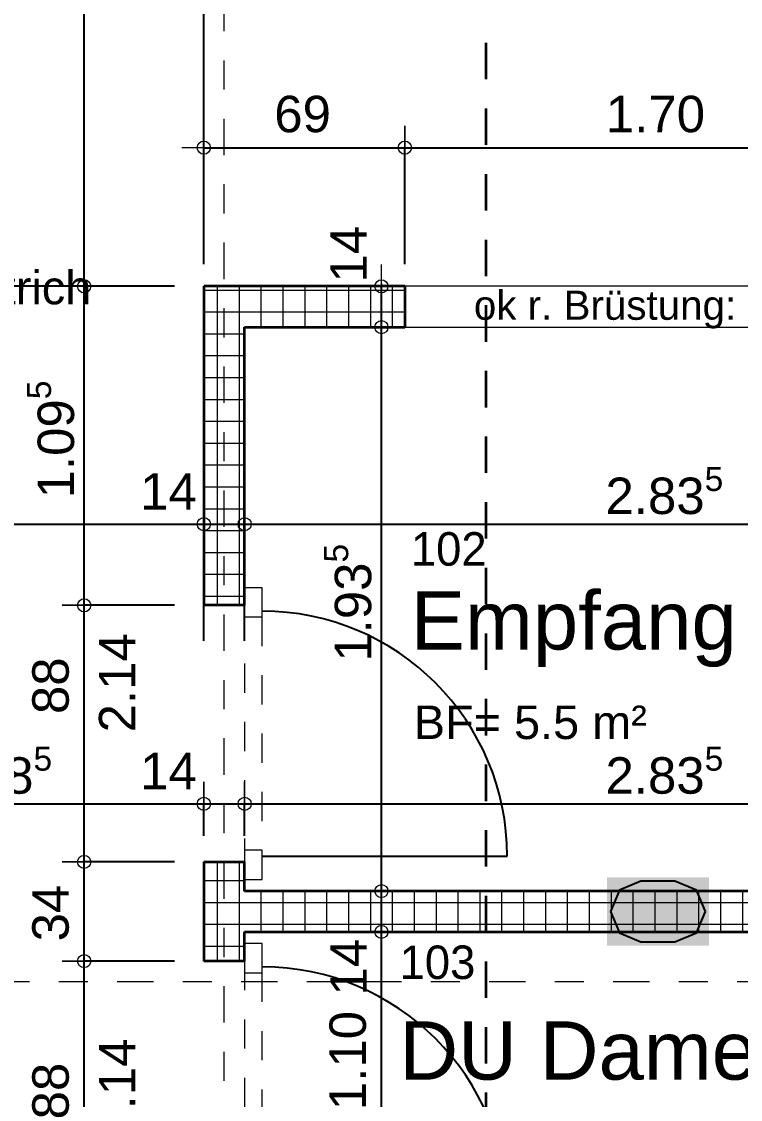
# Model space of a CAD drawing. Header units: metres. Extents: x -117 to -12, y 122 to 163.
# Drawn here: x -24.072 to -21.608, y 143.024 to 146.721 of the extents above; entities that cross this region are included whole.
import ezdxf

# ---------------------------------------------------------------- set-up
doc = ezdxf.new("R2010")
doc.units = ezdxf.units.M
doc.header["$PDMODE"] = 65
for name, pattern in [('AUSGEZOGEN', [0]), ('GETRENNT2_S10', [0.255, 0.125, -0.065, 0, -0.065]), ('PUNKT2_S9', [0.175, 0.075, -0.05, 0, -0.05]), ('STRICHLINIE_S4', [0.165, 0.125, -0.04])]:
    doc.linetypes.add(name, pattern=pattern)
doc.layers.add('XR$1$_3808', color=7, linetype='Continuous')
for name, color, linetype, lineweight in [('XR$1$Bauachsen_grob', 7, 'GETRENNT2_S10', 13), ('XR$1$Fensterbruestung', 7, 'AUSGEZOGEN', 25), ('XR$1$Raumbezeichnung', 7, 'AUSGEZOGEN', 18), ('XR$1$Schnittbegrenzung', 7, 'AUSGEZOGEN', 13), ('XR$1$Text_Koten', 7, 'AUSGEZOGEN', 25), ('XR$1$Text_Werkplan_Ausfuehrung', 7, 'AUSGEZOGEN', 25), ('XR$1$Tuerblatt', 7, 'AUSGEZOGEN', 18), ('XR$1$Wand_Fertigelement', 7, 'AUSGEZOGEN', 35), ('XR$1$Werkplan-_Ausfuehrungsmasse', 7, 'AUSGEZOGEN', 13)]:
    doc.layers.add(name, color=color, linetype=linetype, lineweight=lineweight)
doc.styles.add('ARIAL', font='ARIAL.TTF')
doc.dimstyles.new('_DIMSTYLE_10', dxfattribs={"dimtxt": 0.125, "dimasz": 0.15, "dimexe": 0, "dimexo": 0, "dimgap": 0.0625, "dimtad": 2, "dimdec": 1, "dimlfac": 100, "dimrnd": 0.5, "dimzin": 4, "dimdsep": 46, "dimtxsty": 'ARIAL', "dimblk1": 'ALL_ML_KREIS', "dimblk2": 'ALL_ML_KREIS', "dimsah": 1, "dimcen": 0, "dimclrd": 256, "dimclre": 256, "dimclrt": 256, "dimadec": 0, "dimazin": 0, "dimtfac": 1, "dimtdec": 0, "dimtix": 1, "dimtmove": 2, "dimatfit": 3, "dimfxl": 0, "dimtvp": 1.2, "dimtzin": 0, "dimlwd": 0, "dimlwe": -1, "dimarcsym": 0})
doc.dimstyles.new('_DIMSTYLE_11', dxfattribs={"dimtxt": 0.125, "dimasz": 0.15, "dimexe": 0, "dimexo": 0, "dimgap": 0.0625, "dimtad": 2, "dimdec": 3, "dimrnd": 0.005, "dimzin": 4, "dimdsep": 46, "dimtxsty": 'ARIAL', "dimblk1": 'ALL_ML_KREIS', "dimblk2": 'ALL_ML_KREIS', "dimsah": 1, "dimcen": 0, "dimclrd": 256, "dimclre": 256, "dimclrt": 256, "dimadec": 0, "dimazin": 0, "dimtfac": 1, "dimtdec": 0, "dimtix": 1, "dimtmove": 2, "dimatfit": 3, "dimfxl": 0, "dimtzin": 0, "dimlwd": 0, "dimlwe": -1, "dimarcsym": 0})
doc.dimstyles.new('_DIMSTYLE_12', dxfattribs={"dimtxt": 0.125, "dimasz": 0.15, "dimexe": 0, "dimexo": 0, "dimgap": 0.0625, "dimtad": 2, "dimrnd": 0.005, "dimzin": 4, "dimdsep": 46, "dimtxsty": 'ARIAL', "dimblk1": 'ALL_ML_KREIS', "dimblk2": 'ALL_ML_KREIS', "dimsah": 1, "dimcen": 0, "dimclrd": 256, "dimclre": 256, "dimclrt": 256, "dimadec": 0, "dimazin": 0, "dimtfac": 1, "dimtdec": 0, "dimtix": 1, "dimtmove": 2, "dimatfit": 3, "dimfxl": 0, "dimtzin": 0, "dimlwd": 0, "dimlwe": -1, "dimarcsym": 0})
doc.dimstyles.new('_DIMSTYLE_14', dxfattribs={"dimtxt": 0.125, "dimasz": 0.15, "dimexe": 0, "dimexo": 0, "dimgap": 0.0625, "dimtad": 2, "dimdec": 1, "dimlfac": 100, "dimrnd": 0.5, "dimzin": 4, "dimdsep": 46, "dimtxsty": 'ARIAL', "dimblk1": 'ALL_ML_KREIS', "dimblk2": 'ALL_ML_KREIS', "dimsah": 1, "dimcen": 0, "dimclrd": 256, "dimclre": 256, "dimclrt": 256, "dimadec": 0, "dimazin": 0, "dimtfac": 1, "dimtdec": 0, "dimtix": 1, "dimtmove": 2, "dimatfit": 3, "dimfxl": 0, "dimtzin": 0, "dimlwd": 0, "dimlwe": -1, "dimarcsym": 0})
pattern_1 = [(0, (0, 0), (0, 0.075), []), (90, (0, 0), (-0.075, 5e-18), [])]

# ---------------------------------------------------------------- blocks, each defined once
blk = doc.blocks.new('ALL_ML_KREIS')
at = {"color": 0, "linetype": 'ByBlock', "lineweight": -2}
for p, q in [((0, -0.5), (0, 0.5)), ((-1, 0), (0.5, 0))]:
    blk.add_line(p, q, dxfattribs=at)
blk.add_circle((0, 0), 0.15, dxfattribs=at)
blk = doc.blocks.new('*D81')
at = {"layer": 'DEFPOINTS'}
for p in [(-27.9731, 148.6731), (-27.9731, 146.8881), (-23.4471, 145.8127)]:
    blk.add_point(p, dxfattribs=at)
at = {"layer": 'XR$1$Werkplan-_Ausfuehrungsmasse', "lineweight": -2}
for p, q in [((-27.9731, 146.8881), (-27.9731, 146.8881)), ((-27.9731, 146.8881), (-23.4471, 146.8881)), ((-23.4471, 146.2881), (-23.4471, 146.8881))]:
    blk.add_line(p, q, dxfattribs=at)
at = {"layer": 'XR$1$Werkplan-_Ausfuehrungsmasse', "xscale": 0.15, "yscale": 0.15, "zscale": 0.15, "rotation": 180}
blk.add_blockref('ALL_ML_KREIS', (-27.9731, 146.8881), dxfattribs=at)
at = {"layer": 'XR$1$Werkplan-_Ausfuehrungsmasse', "xscale": 0.15, "yscale": 0.15, "zscale": 0.15}
blk.add_blockref('ALL_ML_KREIS', (-23.4471, 146.8881), dxfattribs=at)
at = {"layer": 'XR$1$Werkplan-_Ausfuehrungsmasse', "insert": (-25.6883, 147.0027), "char_height": 0.125, "width": 0.625, "attachment_point": 5, "style": 'ARIAL'}
blk.add_mtext('\\A1;{\\A1;{4.52\\H0.082500;\\S5^ ;}}', dxfattribs=at)
blk = doc.blocks.new('*D82')
at = {"layer": 'DEFPOINTS'}
for p in [(-23.4471, 146.8881), (-23.4471, 145.8127), (-20.4731, 145.8127)]:
    blk.add_point(p, dxfattribs=at)
at = {"layer": 'XR$1$Werkplan-_Ausfuehrungsmasse', "lineweight": -2}
for p, q in [((-23.4471, 146.2881), (-23.4471, 146.8881)), ((-23.4471, 146.8881), (-20.4731, 146.8881)), ((-20.4731, 146.8881), (-20.4731, 146.8881))]:
    blk.add_line(p, q, dxfattribs=at)
at = {"layer": 'XR$1$Werkplan-_Ausfuehrungsmasse', "xscale": 0.15, "yscale": 0.15, "zscale": 0.15, "rotation": 180}
blk.add_blockref('ALL_ML_KREIS', (-23.4471, 146.8881), dxfattribs=at)
at = {"layer": 'XR$1$Werkplan-_Ausfuehrungsmasse', "xscale": 0.15, "yscale": 0.15, "zscale": 0.15}
blk.add_blockref('ALL_ML_KREIS', (-20.4731, 146.8881), dxfattribs=at)
at = {"layer": 'XR$1$Werkplan-_Ausfuehrungsmasse', "insert": (-21.9383, 147.0027), "char_height": 0.125, "width": 0.625, "attachment_point": 5, "style": 'ARIAL'}
blk.add_mtext('\\A1;{\\A1;{2.97\\H0.082500;\\S5^ ;}}', dxfattribs=at)
blk = doc.blocks.new('*D85')
at = {"layer": 'DEFPOINTS'}
for p in [(-26.5511, 144.9969), (-26.5511, 144.5581), (-23.4471, 143.8387)]:
    blk.add_point(p, dxfattribs=at)
at = {"layer": 'XR$1$Werkplan-_Ausfuehrungsmasse', "lineweight": -2}
for p, q in [((-26.5511, 144.5969), (-26.5511, 144.9969)), ((-26.5511, 144.9969), (-23.4471, 144.9969)), ((-23.4471, 144.5969), (-23.4471, 144.9969))]:
    blk.add_line(p, q, dxfattribs=at)
at = {"layer": 'XR$1$Werkplan-_Ausfuehrungsmasse', "xscale": 0.15, "yscale": 0.15, "zscale": 0.15, "rotation": 180}
blk.add_blockref('ALL_ML_KREIS', (-26.5511, 144.9969), dxfattribs=at)
at = {"layer": 'XR$1$Werkplan-_Ausfuehrungsmasse', "xscale": 0.15, "yscale": 0.15, "zscale": 0.15}
blk.add_blockref('ALL_ML_KREIS', (-23.4471, 144.9969), dxfattribs=at)
at = {"layer": 'XR$1$Werkplan-_Ausfuehrungsmasse', "insert": (-24.9773, 145.1116), "char_height": 0.125, "width": 0.625, "attachment_point": 5, "style": 'ARIAL'}
blk.add_mtext('\\A1;{\\A1;{3.10\\H0.082500;\\S5^ ;}}', dxfattribs=at)
blk = doc.blocks.new('*D86')
at = {"layer": 'DEFPOINTS'}
for p in [(-23.4471, 144.9969), (-23.4471, 143.8387), (-23.3071, 143.8387)]:
    blk.add_point(p, dxfattribs=at)
at = {"layer": 'XR$1$Werkplan-_Ausfuehrungsmasse', "lineweight": -2}
for p, q in [((-23.4471, 144.5969), (-23.4471, 144.9969)), ((-23.4471, 144.9969), (-23.3071, 144.9969)), ((-23.3071, 144.5969), (-23.3071, 144.9969))]:
    blk.add_line(p, q, dxfattribs=at)
at = {"layer": 'XR$1$Werkplan-_Ausfuehrungsmasse', "xscale": 0.15, "yscale": 0.15, "zscale": 0.15, "rotation": 180}
blk.add_blockref('ALL_ML_KREIS', (-23.4471, 144.9969), dxfattribs=at)
at = {"layer": 'XR$1$Werkplan-_Ausfuehrungsmasse', "xscale": 0.15, "yscale": 0.15, "zscale": 0.15}
blk.add_blockref('ALL_ML_KREIS', (-23.3071, 144.9969), dxfattribs=at)
at = {"layer": 'XR$1$Werkplan-_Ausfuehrungsmasse', "insert": (-23.5679, 145.1094), "char_height": 0.125, "width": 0.5, "attachment_point": 5, "style": 'ARIAL'}
blk.add_mtext('\\A1;{\\A1;{14\\H0.082500;\\S^ ;}}', dxfattribs=at)
blk = doc.blocks.new('*D87')
at = {"layer": 'DEFPOINTS'}
for p in [(-23.3071, 144.9969), (-23.3071, 143.8387), (-20.4731, 143.7387)]:
    blk.add_point(p, dxfattribs=at)
at = {"layer": 'XR$1$Werkplan-_Ausfuehrungsmasse', "lineweight": -2}
for p, q in [((-23.3071, 144.5969), (-23.3071, 144.9969)), ((-23.3071, 144.9969), (-20.4731, 144.9969)), ((-20.4731, 144.5969), (-20.4731, 144.9969))]:
    blk.add_line(p, q, dxfattribs=at)
at = {"layer": 'XR$1$Werkplan-_Ausfuehrungsmasse', "xscale": 0.15, "yscale": 0.15, "zscale": 0.15, "rotation": 180}
blk.add_blockref('ALL_ML_KREIS', (-23.3071, 144.9969), dxfattribs=at)
at = {"layer": 'XR$1$Werkplan-_Ausfuehrungsmasse', "xscale": 0.15, "yscale": 0.15, "zscale": 0.15}
blk.add_blockref('ALL_ML_KREIS', (-20.4731, 144.9969), dxfattribs=at)
at = {"layer": 'XR$1$Werkplan-_Ausfuehrungsmasse', "insert": (-21.8683, 145.1116), "char_height": 0.125, "width": 0.625, "attachment_point": 5, "style": 'ARIAL'}
blk.add_mtext('\\A1;{\\A1;{2.83\\H0.082500;\\S5^ ;}}', dxfattribs=at)
blk = doc.blocks.new('*D93')
at = {"layer": 'DEFPOINTS'}
for p in [(-24.9341, 144.0379), (-23.4471, 143.8387), (-24.9341, 143.7387)]:
    blk.add_point(p, dxfattribs=at)
at = {"layer": 'XR$1$Werkplan-_Ausfuehrungsmasse', "lineweight": -2}
for p, q in [((-24.9341, 143.8079), (-24.9341, 144.0379)), ((-24.9341, 144.0379), (-23.4471, 144.0379)), ((-23.4471, 143.9279), (-23.4471, 144.0379))]:
    blk.add_line(p, q, dxfattribs=at)
at = {"layer": 'XR$1$Werkplan-_Ausfuehrungsmasse', "xscale": 0.15, "yscale": 0.15, "zscale": 0.15, "rotation": 180}
blk.add_blockref('ALL_ML_KREIS', (-24.9341, 144.0379), dxfattribs=at)
at = {"layer": 'XR$1$Werkplan-_Ausfuehrungsmasse', "xscale": 0.15, "yscale": 0.15, "zscale": 0.15}
blk.add_blockref('ALL_ML_KREIS', (-23.4471, 144.0379), dxfattribs=at)
at = {"layer": 'XR$1$Werkplan-_Ausfuehrungsmasse', "insert": (-24.1688, 144.1525), "char_height": 0.125, "width": 0.625, "attachment_point": 5, "style": 'ARIAL'}
blk.add_mtext('\\A1;{\\A1;{1.48\\H0.082500;\\S5^ ;}}', dxfattribs=at)
blk = doc.blocks.new('*D94')
at = {"layer": 'DEFPOINTS'}
for p in [(-23.4471, 144.0379), (-23.4471, 143.8387), (-23.3071, 143.8387)]:
    blk.add_point(p, dxfattribs=at)
at = {"layer": 'XR$1$Werkplan-_Ausfuehrungsmasse', "lineweight": -2}
for p, q in [((-23.4471, 143.9279), (-23.4471, 144.0379)), ((-23.4471, 144.0379), (-23.3071, 144.0379)), ((-23.3071, 143.9279), (-23.3071, 144.0379))]:
    blk.add_line(p, q, dxfattribs=at)
at = {"layer": 'XR$1$Werkplan-_Ausfuehrungsmasse', "xscale": 0.15, "yscale": 0.15, "zscale": 0.15, "rotation": 180}
blk.add_blockref('ALL_ML_KREIS', (-23.4471, 144.0379), dxfattribs=at)
at = {"layer": 'XR$1$Werkplan-_Ausfuehrungsmasse', "xscale": 0.15, "yscale": 0.15, "zscale": 0.15}
blk.add_blockref('ALL_ML_KREIS', (-23.3071, 144.0379), dxfattribs=at)
at = {"layer": 'XR$1$Werkplan-_Ausfuehrungsmasse', "insert": (-23.5679, 144.1504), "char_height": 0.125, "width": 0.5, "attachment_point": 5, "style": 'ARIAL'}
blk.add_mtext('\\A1;{\\A1;{14\\H0.082500;\\S^ ;}}', dxfattribs=at)
blk = doc.blocks.new('*D95')
at = {"layer": 'DEFPOINTS'}
for p in [(-23.3071, 144.0379), (-23.3071, 143.8387), (-20.4731, 143.7387)]:
    blk.add_point(p, dxfattribs=at)
at = {"layer": 'XR$1$Werkplan-_Ausfuehrungsmasse', "lineweight": -2}
for p, q in [((-23.3071, 143.9279), (-23.3071, 144.0379)), ((-23.3071, 144.0379), (-20.4731, 144.0379)), ((-20.4731, 144.0379), (-20.4731, 144.0379))]:
    blk.add_line(p, q, dxfattribs=at)
at = {"layer": 'XR$1$Werkplan-_Ausfuehrungsmasse', "xscale": 0.15, "yscale": 0.15, "zscale": 0.15, "rotation": 180}
blk.add_blockref('ALL_ML_KREIS', (-23.3071, 144.0379), dxfattribs=at)
at = {"layer": 'XR$1$Werkplan-_Ausfuehrungsmasse', "xscale": 0.15, "yscale": 0.15, "zscale": 0.15}
blk.add_blockref('ALL_ML_KREIS', (-20.4731, 144.0379), dxfattribs=at)
at = {"layer": 'XR$1$Werkplan-_Ausfuehrungsmasse', "insert": (-21.8683, 144.1526), "char_height": 0.125, "width": 0.625, "attachment_point": 5, "style": 'ARIAL'}
blk.add_mtext('\\A1;{\\A1;{2.83\\H0.082500;\\S5^ ;}}', dxfattribs=at)
blk = doc.blocks.new('*D96')
at = {"layer": 'DEFPOINTS'}
for p in [(-23.4471, 146.2881), (-23.4471, 145.8127), (-22.7581, 145.8127)]:
    blk.add_point(p, dxfattribs=at)
at = {"layer": 'XR$1$Werkplan-_Ausfuehrungsmasse', "lineweight": -2}
for p, q in [((-23.4471, 145.8881), (-23.4471, 146.2881)), ((-23.4471, 146.2881), (-22.7581, 146.2881)), ((-22.7581, 145.8881), (-22.7581, 146.2881))]:
    blk.add_line(p, q, dxfattribs=at)
at = {"layer": 'XR$1$Werkplan-_Ausfuehrungsmasse', "xscale": 0.15, "yscale": 0.15, "zscale": 0.15, "rotation": 180}
blk.add_blockref('ALL_ML_KREIS', (-23.4471, 146.2881), dxfattribs=at)
at = {"layer": 'XR$1$Werkplan-_Ausfuehrungsmasse', "xscale": 0.15, "yscale": 0.15, "zscale": 0.15}
blk.add_blockref('ALL_ML_KREIS', (-22.7581, 146.2881), dxfattribs=at)
at = {"layer": 'XR$1$Werkplan-_Ausfuehrungsmasse', "insert": (-23.1084, 146.4027), "char_height": 0.125, "width": 0.5, "attachment_point": 5, "style": 'ARIAL'}
blk.add_mtext('\\A1;{\\A1;{69\\H0.082500;\\S^ ;}}', dxfattribs=at)
blk = doc.blocks.new('*D97')
at = {"layer": 'DEFPOINTS'}
for p in [(-22.7581, 146.2881), (-22.7581, 145.8127), (-21.0581, 145.8127)]:
    blk.add_point(p, dxfattribs=at)
at = {"layer": 'XR$1$Werkplan-_Ausfuehrungsmasse', "lineweight": -2}
for p, q in [((-22.7581, 145.8881), (-22.7581, 146.2881)), ((-22.7581, 146.2881), (-21.0581, 146.2881)), ((-21.0581, 145.8881), (-21.0581, 146.2881))]:
    blk.add_line(p, q, dxfattribs=at)
at = {"layer": 'XR$1$Werkplan-_Ausfuehrungsmasse', "xscale": 0.15, "yscale": 0.15, "zscale": 0.15, "rotation": 180}
blk.add_blockref('ALL_ML_KREIS', (-22.7581, 146.2881), dxfattribs=at)
at = {"layer": 'XR$1$Werkplan-_Ausfuehrungsmasse', "xscale": 0.15, "yscale": 0.15, "zscale": 0.15}
blk.add_blockref('ALL_ML_KREIS', (-21.0581, 146.2881), dxfattribs=at)
at = {"layer": 'XR$1$Werkplan-_Ausfuehrungsmasse', "insert": (-21.8989, 146.4027), "char_height": 0.125, "width": 0.5, "attachment_point": 5, "style": 'ARIAL'}
blk.add_mtext('\\A1;{\\A1;{1.70\\H0.082500;\\S^ ;}}', dxfattribs=at)
blk = doc.blocks.new('*D112')
at = {"layer": 'DEFPOINTS'}
for p in [(-23.4471, 145.8127), (-24.4471, 140.458), (-23.4471, 140.458)]:
    blk.add_point(p, dxfattribs=at)
at = {"layer": 'XR$1$Werkplan-_Ausfuehrungsmasse', "lineweight": -2}
for p, q in [((-23.8571, 145.8127), (-24.4471, 145.8127)), ((-24.4471, 140.458), (-24.4471, 145.8127)), ((-23.6471, 140.458), (-24.4471, 140.458))]:
    blk.add_line(p, q, dxfattribs=at)
at = {"layer": 'XR$1$Werkplan-_Ausfuehrungsmasse', "xscale": 0.15, "yscale": 0.15, "zscale": 0.15}
for p, rotation in [((-24.4471, 145.8127), 90), ((-24.4471, 140.458), 270)]:
    blk.add_blockref('ALL_ML_KREIS', p, dxfattribs=dict(at, rotation=rotation))
at = {"layer": 'XR$1$Werkplan-_Ausfuehrungsmasse', "insert": (-24.5618, 143.1572), "char_height": 0.125, "width": 0.625, "attachment_point": 5, "rotation": 90, "style": 'ARIAL'}
blk.add_mtext('\\A1;{\\A1;{5.35\\H0.082500;\\S5^ ;}}', dxfattribs=at)
blk = doc.blocks.new('*D113')
at = {"layer": 'DEFPOINTS'}
for p in [(-24.9441, 148.413), (-24.4471, 145.8127), (-23.4471, 145.8127)]:
    blk.add_point(p, dxfattribs=at)
at = {"layer": 'XR$1$Werkplan-_Ausfuehrungsmasse', "lineweight": -2}
for p, q in [((-24.8871, 148.413), (-24.4471, 148.413)), ((-24.4471, 145.8127), (-24.4471, 148.413)), ((-23.8571, 145.8127), (-24.4471, 145.8127))]:
    blk.add_line(p, q, dxfattribs=at)
at = {"layer": 'XR$1$Werkplan-_Ausfuehrungsmasse', "xscale": 0.15, "yscale": 0.15, "zscale": 0.15}
for p, rotation in [((-24.4471, 148.413), 90), ((-24.4471, 145.8127), 270)]:
    blk.add_blockref('ALL_ML_KREIS', p, dxfattribs=dict(at, rotation=rotation))
at = {"layer": 'XR$1$Werkplan-_Ausfuehrungsmasse', "insert": (-24.5617, 147.1221), "char_height": 0.125, "width": 0.5, "attachment_point": 5, "rotation": 90, "style": 'ARIAL'}
blk.add_mtext('\\A1;{\\A1;{2.60\\H0.082500;\\S^ ;}}', dxfattribs=at)
blk = doc.blocks.new('COMPLEXOBJECT_20')
at = {"layer": 'XR$1$Bauachsen_grob', "color": 8}
for p, q in [((-23.3771, 126.7126), (-23.3771, 153.848)), ((-14.2693, 143.428), (-86.2481, 143.428))]:
    blk.add_line(p, q, dxfattribs=at)
blk = doc.blocks.new('COMPLEXOBJECT_38')
at = {"layer": 'XR$1$Schnittbegrenzung', "color": 12, "linetype": 'STRICHLINIE_S4', "lineweight": 35}
blk.add_line((-22.4805, 155.4226), (-22.4805, 124.692), dxfattribs=at)
blk = doc.blocks.new('Tür_6_$F2')
at = {"layer": 'XR$1$_3808', "color": 7, "linetype": 'AUSGEZOGEN', "lineweight": -3}
blk.add_line((0.92, 0.06), (0.92, 0.9), dxfattribs=at)
at = {"layer": 'XR$1$_3808', "color": 7, "linetype": 'AUSGEZOGEN', "lineweight": 13}
for points in [[(0, 0), (0.1, 0), (0.1, 0.06), (0, 0.06), (0, 0)], [(0.9, 0), (1, 0), (1, 0.06), (0.9, 0.06), (0.9, 0)]]:
    blk.add_lwpolyline(points, close=True, dxfattribs=at)
at = {"layer": 'XR$1$_3808', "color": 7, "linetype": 'AUSGEZOGEN', "lineweight": -3}
blk.add_arc((0.92, 0.06), 0.84, 90, 180, dxfattribs=at)
blk = doc.blocks.new('*D888')
at = {"layer": 'DEFPOINTS'}
for p in [(-23.4471, 143.4987), (-23.8571, 142.6187), (-23.4471, 142.6187)]:
    blk.add_point(p, dxfattribs=at)
at = {"layer": 'XR$1$Werkplan-_Ausfuehrungsmasse', "lineweight": -2}
for p, q in [((-23.5471, 143.4987), (-23.8571, 143.4987)), ((-23.8571, 142.6187), (-23.8571, 143.4987)), ((-23.5471, 142.6187), (-23.8571, 142.6187))]:
    blk.add_line(p, q, dxfattribs=at)
at = {"layer": 'XR$1$Werkplan-_Ausfuehrungsmasse', "xscale": 0.15, "yscale": 0.15, "zscale": 0.15}
for p, rotation in [((-23.8571, 143.4987), 90), ((-23.8571, 142.6187), 270)]:
    blk.add_blockref('ALL_ML_KREIS', p, dxfattribs=dict(at, rotation=rotation))
at = {"layer": 'XR$1$Werkplan-_Ausfuehrungsmasse', "insert": (-23.8066, 142.893), "char_height": 0.125, "width": 0.00625, "attachment_point": 1, "rotation": 90, "line_spacing_factor": 0.60241, "style": 'ARIAL'}
blk.add_mtext('\\A1;{2.14\\H0.082500;\\S^ ;}', dxfattribs=at)
at = {"layer": 'XR$1$Werkplan-_Ausfuehrungsmasse', "insert": (-23.9717, 143.0529), "char_height": 0.125, "width": 0.5, "attachment_point": 5, "rotation": 90, "style": 'ARIAL'}
blk.add_mtext('\\A1;{\\A1;{88\\H0.082500;\\S^ ;}}', dxfattribs=at)
blk = doc.blocks.new('*D889')
at = {"layer": 'DEFPOINTS'}
for p in [(-23.4471, 143.8387), (-23.8571, 143.4987), (-23.4471, 143.4987)]:
    blk.add_point(p, dxfattribs=at)
at = {"layer": 'XR$1$Werkplan-_Ausfuehrungsmasse', "lineweight": -2}
for p, q in [((-23.5471, 143.8387), (-23.8571, 143.8387)), ((-23.8571, 143.4987), (-23.8571, 143.8387)), ((-23.5471, 143.4987), (-23.8571, 143.4987))]:
    blk.add_line(p, q, dxfattribs=at)
at = {"layer": 'XR$1$Werkplan-_Ausfuehrungsmasse', "xscale": 0.15, "yscale": 0.15, "zscale": 0.15}
for p, rotation in [((-23.8571, 143.8387), 90), ((-23.8571, 143.4987), 270)]:
    blk.add_blockref('ALL_ML_KREIS', p, dxfattribs=dict(at, rotation=rotation))
at = {"layer": 'XR$1$Werkplan-_Ausfuehrungsmasse', "insert": (-23.9718, 143.6633), "char_height": 0.125, "width": 0.5, "attachment_point": 5, "rotation": 90, "style": 'ARIAL'}
blk.add_mtext('\\A1;{\\A1;{34\\H0.082500;\\S^ ;}}', dxfattribs=at)
blk = doc.blocks.new('*D890')
at = {"layer": 'DEFPOINTS'}
for p in [(-23.4471, 144.7187), (-23.8571, 143.8387), (-23.4471, 143.8387)]:
    blk.add_point(p, dxfattribs=at)
at = {"layer": 'XR$1$Werkplan-_Ausfuehrungsmasse', "lineweight": -2}
for p, q in [((-23.5471, 144.7187), (-23.8571, 144.7187)), ((-23.8571, 143.8387), (-23.8571, 144.7187)), ((-23.5471, 143.8387), (-23.8571, 143.8387))]:
    blk.add_line(p, q, dxfattribs=at)
at = {"layer": 'XR$1$Werkplan-_Ausfuehrungsmasse', "xscale": 0.15, "yscale": 0.15, "zscale": 0.15}
for p, rotation in [((-23.8571, 144.7187), 90), ((-23.8571, 143.8387), 270)]:
    blk.add_blockref('ALL_ML_KREIS', p, dxfattribs=dict(at, rotation=rotation))
at = {"layer": 'XR$1$Werkplan-_Ausfuehrungsmasse', "insert": (-23.8066, 144.283), "char_height": 0.125, "width": 0.00625, "attachment_point": 1, "rotation": 90, "line_spacing_factor": 0.60241, "style": 'ARIAL'}
blk.add_mtext('\\A1;{2.14\\H0.082500;\\S^ ;}', dxfattribs=at)
at = {"layer": 'XR$1$Werkplan-_Ausfuehrungsmasse', "insert": (-23.9717, 144.4429), "char_height": 0.125, "width": 0.5, "attachment_point": 5, "rotation": 90, "style": 'ARIAL'}
blk.add_mtext('\\A1;{\\A1;{88\\H0.082500;\\S^ ;}}', dxfattribs=at)
blk = doc.blocks.new('*D891')
at = {"layer": 'DEFPOINTS'}
for p in [(-23.4471, 145.8127), (-23.8571, 144.7187), (-23.4471, 144.7187)]:
    blk.add_point(p, dxfattribs=at)
at = {"layer": 'XR$1$Werkplan-_Ausfuehrungsmasse', "lineweight": -2}
for p, q in [((-23.5471, 145.8127), (-23.8571, 145.8127)), ((-23.8571, 144.7187), (-23.8571, 145.8127)), ((-23.5471, 144.7187), (-23.8571, 144.7187))]:
    blk.add_line(p, q, dxfattribs=at)
at = {"layer": 'XR$1$Werkplan-_Ausfuehrungsmasse', "xscale": 0.15, "yscale": 0.15, "zscale": 0.15}
for p, rotation in [((-23.8571, 145.8127), 90), ((-23.8571, 144.7187), 270)]:
    blk.add_blockref('ALL_ML_KREIS', p, dxfattribs=dict(at, rotation=rotation))
at = {"layer": 'XR$1$Werkplan-_Ausfuehrungsmasse', "insert": (-23.9717, 145.2875), "char_height": 0.125, "width": 0.625, "attachment_point": 5, "rotation": 90, "style": 'ARIAL'}
blk.add_mtext('\\A1;{\\A1;{1.09\\H0.082500;\\S5^ ;}}', dxfattribs=at)
blk = doc.blocks.new('*D892')
at = {"layer": 'DEFPOINTS'}
for p in [(-20.2931, 148.6731), (-23.8571, 145.8127), (-23.4471, 145.8127)]:
    blk.add_point(p, dxfattribs=at)
at = {"layer": 'XR$1$Werkplan-_Ausfuehrungsmasse', "lineweight": -2}
for p, q in [((-23.3386, 148.6731), (-23.8571, 148.6731)), ((-23.8571, 145.8127), (-23.8571, 148.6731)), ((-23.5471, 145.8127), (-23.8571, 145.8127))]:
    blk.add_line(p, q, dxfattribs=at)
at = {"layer": 'XR$1$Werkplan-_Ausfuehrungsmasse', "xscale": 0.15, "yscale": 0.15, "zscale": 0.15}
for p, rotation in [((-23.8571, 148.6731), 90), ((-23.8571, 145.8127), 270)]:
    blk.add_blockref('ALL_ML_KREIS', p, dxfattribs=dict(at, rotation=rotation))
at = {"layer": 'XR$1$Werkplan-_Ausfuehrungsmasse', "insert": (-23.9717, 147.252), "char_height": 0.125, "width": 0.5, "attachment_point": 5, "rotation": 90, "style": 'ARIAL'}
blk.add_mtext('\\A1;{\\A1;{2.86\\H0.082500;\\S^ ;}}', dxfattribs=at)
blk = doc.blocks.new('*D908')
at = {"layer": 'DEFPOINTS'}
for p in [(-23.3071, 143.5987), (-23.3071, 142.498), (-22.8383, 142.498)]:
    blk.add_point(p, dxfattribs=at)
at = {"layer": 'XR$1$Werkplan-_Ausfuehrungsmasse', "lineweight": -2}
for p, q in [((-22.8383, 143.5987), (-22.8383, 143.5987)), ((-22.8383, 142.498), (-22.8383, 143.5987)), ((-22.8383, 142.498), (-22.8383, 142.498))]:
    blk.add_line(p, q, dxfattribs=at)
at = {"layer": 'XR$1$Werkplan-_Ausfuehrungsmasse', "xscale": 0.15, "yscale": 0.15, "zscale": 0.15}
for p, rotation in [((-22.8383, 143.5987), 90), ((-22.8383, 142.498), 270)]:
    blk.add_blockref('ALL_ML_KREIS', p, dxfattribs=dict(at, rotation=rotation))
at = {"layer": 'XR$1$Werkplan-_Ausfuehrungsmasse', "insert": (-22.953, 143.1576), "char_height": 0.125, "width": 0.5, "attachment_point": 5, "rotation": 90, "style": 'ARIAL'}
blk.add_mtext('\\A1;{\\A1;{1.10\\H0.082500;\\S^ ;}}', dxfattribs=at)
blk = doc.blocks.new('*D909')
at = {"layer": 'DEFPOINTS'}
for p in [(-23.3071, 143.7387), (-23.3071, 143.5987), (-22.8383, 143.5987)]:
    blk.add_point(p, dxfattribs=at)
at = {"layer": 'XR$1$Werkplan-_Ausfuehrungsmasse', "lineweight": -2}
for p, q in [((-22.8383, 143.7387), (-22.8383, 143.7387)), ((-22.8383, 143.5987), (-22.8383, 143.7387)), ((-22.8383, 143.5987), (-22.8383, 143.5987))]:
    blk.add_line(p, q, dxfattribs=at)
at = {"layer": 'XR$1$Werkplan-_Ausfuehrungsmasse', "xscale": 0.15, "yscale": 0.15, "zscale": 0.15}
for p, rotation in [((-22.8383, 143.7387), 90), ((-22.8383, 143.5987), 270)]:
    blk.add_blockref('ALL_ML_KREIS', p, dxfattribs=dict(at, rotation=rotation))
at = {"layer": 'XR$1$Werkplan-_Ausfuehrungsmasse', "insert": (-22.9508, 143.4779), "char_height": 0.125, "width": 0.5, "attachment_point": 5, "rotation": 90, "style": 'ARIAL'}
blk.add_mtext('\\A1;{\\A1;{14\\H0.082500;\\S^ ;}}', dxfattribs=at)
blk = doc.blocks.new('*D910')
at = {"layer": 'DEFPOINTS'}
for p in [(-23.3071, 145.6727), (-23.3071, 143.7387), (-22.8383, 143.7387)]:
    blk.add_point(p, dxfattribs=at)
at = {"layer": 'XR$1$Werkplan-_Ausfuehrungsmasse', "lineweight": -2}
for p, q in [((-22.8383, 145.6727), (-22.8383, 145.6727)), ((-22.8383, 143.7387), (-22.8383, 145.6727)), ((-22.8383, 143.7387), (-22.8383, 143.7387))]:
    blk.add_line(p, q, dxfattribs=at)
at = {"layer": 'XR$1$Werkplan-_Ausfuehrungsmasse', "xscale": 0.15, "yscale": 0.15, "zscale": 0.15}
for p, rotation in [((-22.8383, 145.6727), 90), ((-22.8383, 143.7387), 270)]:
    blk.add_blockref('ALL_ML_KREIS', p, dxfattribs=dict(at, rotation=rotation))
at = {"layer": 'XR$1$Werkplan-_Ausfuehrungsmasse', "insert": (-22.953, 144.7275), "char_height": 0.125, "width": 0.625, "attachment_point": 5, "rotation": 90, "style": 'ARIAL'}
blk.add_mtext('\\A1;{\\A1;{1.93\\H0.082500;\\S5^ ;}}', dxfattribs=at)
blk = doc.blocks.new('*D911')
at = {"layer": 'DEFPOINTS'}
for p in [(-23.4471, 145.8127), (-23.3071, 145.6727), (-22.8383, 145.6727)]:
    blk.add_point(p, dxfattribs=at)
at = {"layer": 'XR$1$Werkplan-_Ausfuehrungsmasse', "lineweight": -2}
for p, q in [((-22.8383, 145.8127), (-22.8383, 145.8127)), ((-22.8383, 145.6727), (-22.8383, 145.8127)), ((-22.8383, 145.6727), (-22.8383, 145.6727))]:
    blk.add_line(p, q, dxfattribs=at)
at = {"layer": 'XR$1$Werkplan-_Ausfuehrungsmasse', "xscale": 0.15, "yscale": 0.15, "zscale": 0.15}
for p, rotation in [((-22.8383, 145.8127), 90), ((-22.8383, 145.6727), 270)]:
    blk.add_blockref('ALL_ML_KREIS', p, dxfattribs=dict(at, rotation=rotation))
at = {"layer": 'XR$1$Werkplan-_Ausfuehrungsmasse', "insert": (-22.9508, 145.9227), "char_height": 0.125, "width": 0.5, "attachment_point": 5, "rotation": 90, "style": 'ARIAL'}
blk.add_mtext('\\A1;{\\A1;{14\\H0.082500;\\S^ ;}}', dxfattribs=at)

msp = doc.modelspace()

# ---------------------------------------------------------------- hatches: boundary and pattern name
at = {"layer": 'XR$1$Text_Werkplan_Ausfuehrung'}
for color, points in [(7, [(-22.0651, 143.5521), (-21.7151, 143.5521), (-21.7151, 143.7854), (-22.0651, 143.7854), (-22.0651, 143.6687), (-22.0651, 143.6687)]), (55, [(-21.9357, 143.6104), (-21.8406, 143.6104), (-21.8406, 143.6315), (-21.9104, 143.6315), (-21.9104, 143.6654), (-21.8477, 143.6654), (-21.8477, 143.6865), (-21.9104, 143.6865), (-21.9104, 143.7142), (-21.843, 143.7142), (-21.843, 143.7354), (-21.9357, 143.7354)])]:
    msp.add_hatch(color=color, dxfattribs=at).paths.add_polyline_path(points)
at = {"layer": 'XR$1$Wand_Fertigelement', "lineweight": 13}
h = msp.add_hatch(dxfattribs=at)
h.set_pattern_fill('SCHRAFFUR_7', color=256, scale=0.05, style=0, pattern_type=2)
h.set_pattern_definition(pattern_1)
h.paths.add_polyline_path([(-23.4471, 145.8127), (-23.4471, 144.7187), (-23.3071, 144.7187), (-23.3071, 145.8127)], flags=0)
h = msp.add_hatch(dxfattribs=at)
h.set_pattern_fill('SCHRAFFUR_7', color=256, scale=0.05, style=0, pattern_type=2)
h.set_pattern_definition(pattern_1)
h.paths.add_polyline_path([(-23.3071, 145.6727), (-22.7581, 145.6727), (-22.7581, 145.8127), (-23.3071, 145.8127)], flags=0)
h = msp.add_hatch(dxfattribs=at)
h.set_pattern_fill('SCHRAFFUR_7', color=256, scale=0.05, style=0, pattern_type=2)
h.set_pattern_definition(pattern_1)
h.paths.add_polyline_path([(-23.3071, 143.8387), (-23.4471, 143.8387), (-23.4471, 143.4987), (-23.3071, 143.4987)], flags=0)
h = msp.add_hatch(dxfattribs=at)
h.set_pattern_fill('SCHRAFFUR_7', color=256, scale=0.05, style=0, pattern_type=2)
h.set_pattern_definition(pattern_1)
h.paths.add_polyline_path([(-20.4731, 143.7387), (-23.3071, 143.7387), (-23.3071, 143.5987), (-20.4731, 143.5987)], flags=0)

# ---------------------------------------------------------------- linework, layer by layer
at = {"layer": 'XR$1$Fensterbruestung', "color": 7, "linetype": 'AUSGEZOGEN', "lineweight": 13}
for p, q in [((-21.0581, 145.8127), (-22.7581, 145.8127)), ((-22.7581, 145.6727), (-21.0581, 145.6727))]:
    msp.add_line(p, q, dxfattribs=at)
at = {"layer": 'XR$1$Text_Werkplan_Ausfuehrung', "color": 124}
for p, q in [((-21.9485, 143.7729), (-22.0221, 143.7424)), ((-21.832, 143.7729), (-21.9485, 143.7729)), ((-21.7583, 143.7424), (-21.832, 143.7729)), ((-22.0221, 143.7424), (-22.0526, 143.6687)), ((-21.7278, 143.6687), (-21.7583, 143.7424)), ((-22.0526, 143.6687), (-22.0221, 143.5951)), ((-21.7583, 143.5951), (-21.7278, 143.6687)), ((-22.0221, 143.5951), (-21.9485, 143.5646)), ((-21.832, 143.5646), (-21.7583, 143.5951)), ((-21.9485, 143.5646), (-21.832, 143.5646))]:
    msp.add_line(p, q, dxfattribs=at)
at = {"layer": 'XR$1$Wand_Fertigelement'}
for p, q in [((-23.4471, 145.8127), (-23.4471, 144.7187)), ((-23.3071, 145.8127), (-23.4471, 145.8127)), ((-22.7581, 145.8127), (-23.3071, 145.8127)), ((-22.7581, 145.8127), (-22.7581, 145.6727)), ((-23.3071, 145.6727), (-22.7581, 145.6727)), ((-23.3071, 144.7187), (-23.3071, 145.6727)), ((-23.3071, 144.7187), (-23.4471, 144.7187)), ((-23.4471, 143.8387), (-23.3071, 143.8387)), ((-23.4471, 143.8387), (-23.4471, 143.4987)), ((-23.3071, 143.7387), (-23.3071, 143.8387)), ((-20.4731, 143.7387), (-23.3071, 143.7387)), ((-23.3071, 143.5987), (-20.4731, 143.5987)), ((-23.3071, 143.4987), (-23.3071, 143.5987)), ((-23.3071, 143.4987), (-23.4471, 143.4987))]:
    msp.add_line(p, q, dxfattribs=at)
at = {"layer": 'XR$1$Wand_Fertigelement', "color": 5, "linetype": 'PUNKT2_S9', "lineweight": 13}
for p, q in [((-23.2471, 144.7787), (-23.3071, 144.7787)), ((-23.3071, 144.7787), (-23.3071, 144.7187)), ((-23.2471, 143.7787), (-23.2471, 144.7787)), ((-23.3071, 144.7187), (-23.3071, 143.8387)), ((-23.3071, 143.8387), (-23.3071, 143.7787)), ((-23.3071, 143.7787), (-23.2471, 143.7787)), ((-23.2471, 143.5587), (-23.3071, 143.5587)), ((-23.3071, 143.5587), (-23.3071, 143.4987)), ((-23.2471, 142.5587), (-23.2471, 143.5587)), ((-23.3071, 143.4987), (-23.3071, 142.6187))]:
    msp.add_line(p, q, dxfattribs=at)

# ---------------------------------------------------------------- block references
at = {"layer": 'XR$1$Bauachsen_grob', "color": 8, "linetype": 'AUSGEZOGEN', "lineweight": 13}
msp.add_blockref('COMPLEXOBJECT_20', (0, 0), dxfattribs=at)
at = {"layer": 'XR$1$Schnittbegrenzung', "color": 12, "linetype": 'STRICHLINIE_S4', "lineweight": 35}
msp.add_blockref('COMPLEXOBJECT_38', (0, 0), dxfattribs=at)
at = {"layer": 'XR$1$Tuerblatt', "color": 7, "linetype": 'AUSGEZOGEN', "lineweight": 13, "rotation": 270}
for p in [(-23.3071, 144.7787), (-23.3071, 143.5587)]:
    msp.add_blockref('Tür_6_$F2', p, dxfattribs=at)

# ---------------------------------------------------------------- texts
at = {"layer": 'XR$1$Raumbezeichnung', "style": 'ARIAL'}
for s, insert, char_height, width, attachment_point in [('\\W1.00;B=\\~Schutzanstrich', (-25.1319, 145.866), 0.115, 1.360988, 1), ('\\W0.97;102', (-22.7375, 144.853), 0.115, 0.326087, 7), ('\\W1.00;Empfang', (-22.7382, 144.5067), 0.2, 1.223613, 7), ('\\W1.00;BF=\\~5.5\\~m²', (-22.7275, 144.3751), 0.115, 0.856684, 1), ('\\W0.97;103', (-22.7762, 143.4355), 0.115, 0.326087, 7), ('\\W1.00;DU\\~Damen', (-22.777, 143.0892), 0.2, 1.490463, 7)]:
    msp.add_mtext(s, dxfattribs=dict(at, insert=insert, char_height=char_height, width=width, attachment_point=attachment_point))
at = {"layer": 'XR$1$Text_Koten', "color": 7, "lineweight": 13, "insert": (-22.5214, 145.7979), "char_height": 0.1, "width": 1.391164, "attachment_point": 1, "style": 'ARIAL'}
msp.add_mtext('\\W0.99;ok\\~r.\\~Brüstung:\\~+\\~1.10', dxfattribs=at)

# ---------------------------------------------------------------- dimensions: what is measured, and where the dimension line sits
at = {"layer": 'XR$1$Werkplan-_Ausfuehrungsmasse'}
for base, p1, p2, dimstyle, picture, middle in [((-23.8571, 148.6731), (-23.5471, 145.8127), (-23.3386, 148.6731), '_DIMSTYLE_12', '*D892', (-23.9717, 147.252)), ((-24.4471, 148.413), (-23.8571, 145.8127), (-24.8871, 148.413), '_DIMSTYLE_12', '*D113', (-24.5617, 147.1221)), ((-22.8383, 145.8127), (-22.8383, 145.6727), (-22.8383, 145.8127), '_DIMSTYLE_10', '*D911', (-22.9508, 145.9227)), ((-24.4471, 145.8127), (-23.6471, 140.458), (-23.8571, 145.8127), '_DIMSTYLE_11', '*D112', (-24.5618, 143.1572)), ((-23.8571, 145.8127), (-23.5471, 144.7187), (-23.5471, 145.8127), '_DIMSTYLE_11', '*D891', (-23.9717, 145.2875)), ((-22.8383, 145.6727), (-22.8383, 143.7387), (-22.8383, 145.6727), '_DIMSTYLE_11', '*D910', (-22.953, 144.7275)), ((-23.8571, 143.8387), (-23.5471, 143.4987), (-23.5471, 143.8387), '_DIMSTYLE_10', '*D889', (-23.9718, 143.6633)), ((-22.8383, 143.7387), (-22.8383, 143.5987), (-22.8383, 143.7387), '_DIMSTYLE_10', '*D909', (-22.9508, 143.4779)), ((-22.8383, 143.5987), (-22.8383, 142.498), (-22.8383, 143.5987), '_DIMSTYLE_12', '*D908', (-22.953, 143.1576))]:
    dim = msp.add_linear_dim(base=base, p1=p1, p2=p2, angle=90, dimstyle=dimstyle, override={"dimpost": '<>', "dimclrd": 256, "dimclre": 256, "dimclrt": 256, "dimlwd": 0, "dimlwe": 65535}, dxfattribs=at)
    dim.commit()
    dim.dimension.update_dxf_attribs({"geometry": picture, "text_midpoint": middle, "dimtype": 160})
for base, p1, p2, dimstyle, picture, middle in [((-23.4471, 146.8881), (-27.9731, 146.8881), (-23.4471, 146.2881), '_DIMSTYLE_11', '*D81', (-25.6883, 147.0027)), ((-20.4731, 146.8881), (-23.4471, 146.2881), (-20.4731, 146.8881), '_DIMSTYLE_11', '*D82', (-21.9383, 147.0027)), ((-22.7581, 146.2881), (-23.4471, 145.8881), (-22.7581, 145.8881), '_DIMSTYLE_14', '*D96', (-23.1084, 146.4027)), ((-21.0581, 146.2881), (-22.7581, 145.8881), (-21.0581, 145.8881), '_DIMSTYLE_12', '*D97', (-21.8989, 146.4027)), ((-23.4471, 144.9969), (-26.5511, 144.5969), (-23.4471, 144.5969), '_DIMSTYLE_11', '*D85', (-24.9773, 145.1116)), ((-23.3071, 144.9969), (-23.4471, 144.5969), (-23.3071, 144.5969), '_DIMSTYLE_10', '*D86', (-23.5679, 145.1094)), ((-20.4731, 144.9969), (-23.3071, 144.5969), (-20.4731, 144.5969), '_DIMSTYLE_11', '*D87', (-21.8683, 145.1116)), ((-23.4471, 144.0379), (-24.9341, 143.8079), (-23.4471, 143.9279), '_DIMSTYLE_11', '*D93', (-24.1688, 144.1525)), ((-20.4731, 144.0379), (-23.3071, 143.9279), (-20.4731, 144.0379), '_DIMSTYLE_11', '*D95', (-21.8683, 144.1526)), ((-23.3071, 144.0379), (-23.4471, 143.9279), (-23.3071, 143.9279), '_DIMSTYLE_10', '*D94', (-23.5679, 144.1504))]:
    dim = msp.add_linear_dim(base=base, p1=p1, p2=p2, dimstyle=dimstyle, override={"dimpost": '<>', "dimclrd": 256, "dimclre": 256, "dimclrt": 256, "dimlwd": 0, "dimlwe": 65535}, dxfattribs=at)
    dim.commit()
    dim.dimension.update_dxf_attribs({"geometry": picture, "text_midpoint": middle, "dimtype": 160})
for base, p1, p2, picture, middle in [((-23.8571, 144.7187), (-23.5471, 143.8387), (-23.5471, 144.7187), '*D890', (-23.9717, 144.4429)), ((-23.8571, 143.4987), (-23.5471, 142.6187), (-23.5471, 143.4987), '*D888', (-23.9717, 143.0529))]:
    dim = msp.add_linear_dim(base=base, p1=p1, p2=p2, angle=90, text='<>\\X\\A1;{2.14\\H0.082500;\\S^ ;}', dimstyle='_DIMSTYLE_14', override={"dimpost": '<>', "dimclrd": 256, "dimclre": 256, "dimclrt": 256, "dimlwd": 0, "dimlwe": 65535}, dxfattribs=at)
    dim.commit()
    dim.dimension.update_dxf_attribs({"geometry": picture, "text_midpoint": middle, "dimtype": 160})

doc.saveas('drawing.dxf')
